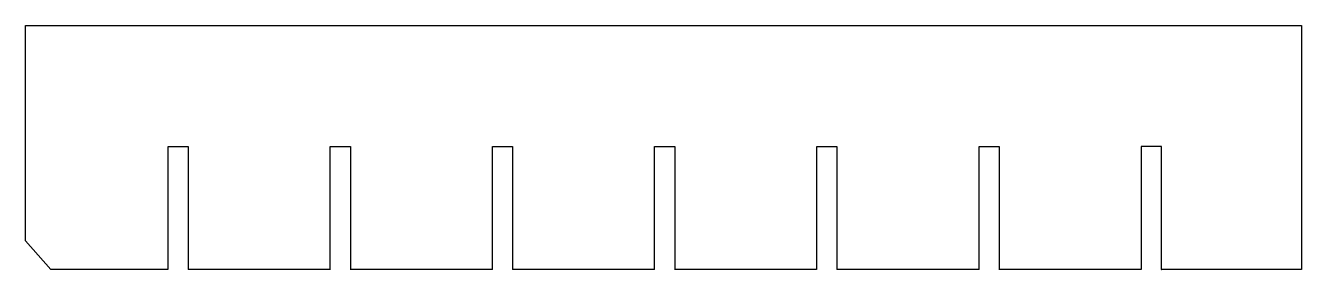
# Model space of a CAD drawing. Extents: x 0 to 260, y 47 to 96.
import ezdxf

# ---------------------------------------------------------------- set-up
doc = ezdxf.new("R2010")
doc.units = 0
doc.layers.add('Ebene_1', color=7, linetype='CONTINUOUS')

msp = doc.modelspace()

# ---------------------------------------------------------------- linework, layer by layer
at = {"layer": 'Ebene_1', "color": 7}
for p, q in [((0.2, 52.52737), (0.2, 96.30679)), ((0.2, 96.30679), (259.8019, 96.30679)), ((259.8019, 96.30679), (259.8019, 46.70489)), ((29.200001, 46.70491), (29.200001, 71.70491)), ((29.200001, 71.70491), (33.300001, 71.70491)), ((33.300001, 71.70491), (33.300001, 46.70491)), ((62.200001, 46.70491), (62.200001, 71.70491)), ((62.200001, 71.70491), (66.300001, 71.70491)), ((66.300001, 71.70491), (66.300001, 46.70491)), ((95.199997, 46.70491), (95.199997, 71.70491)), ((95.199997, 71.70491), (99.299997, 71.70491)), ((99.299997, 71.70491), (99.299997, 46.70491)), ((128.2, 46.70491), (128.2, 71.70491)), ((128.2, 71.70491), (132.3, 71.70491)), ((132.3, 71.70491), (132.3, 46.70491)), ((161.2, 46.70491), (161.2, 71.70491)), ((161.2, 71.70491), (165.3, 71.70491)), ((165.3, 71.70491), (165.3, 46.70491)), ((194.2, 46.70491), (194.2, 71.70491)), ((194.2, 71.70491), (198.3, 71.70491)), ((198.3, 71.70491), (198.3, 46.70491)), ((231.30005, 71.70491), (227.20005, 71.70491)), ((227.20005, 71.70491), (227.20005, 46.70491)), ((231.30005, 46.70491), (231.30005, 71.70491)), ((5.331575, 46.70489), (0.2, 52.52737)), ((5.345389, 46.70489), (5.331575, 46.70489)), ((29.132379, 46.70489), (5.345389, 46.70489)), ((62.240431, 46.70489), (33.275096, 46.70489)), ((95.181401, 46.70489), (66.249474, 46.70489)), ((128.18919, 46.70489), (99.29067, 46.70489)), ((161.16357, 46.70489), (132.26505, 46.70489)), ((194.23817, 46.70489), (165.27283, 46.70489)), ((227.21255, 46.70489), (198.24721, 46.70489)), ((231.22155, 46.70489), (231.30005, 46.70491)), ((259.8019, 46.70489), (231.22155, 46.70489))]:
    msp.add_line(p, q, dxfattribs=at)

doc.saveas('drawing.dxf')
